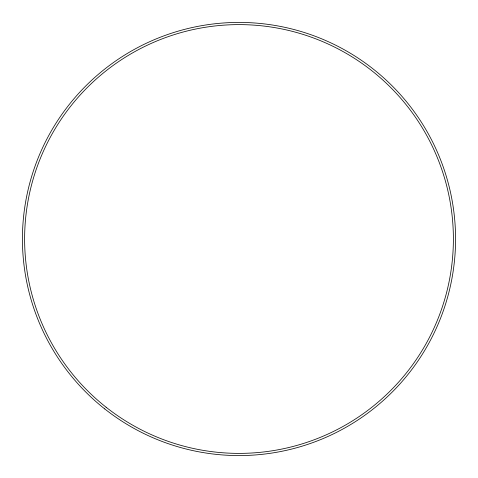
<?xml version="1.0" encoding="UTF-8"?>
<svg xmlns="http://www.w3.org/2000/svg" width="478" height="478" viewBox="0 0 478 478"><rect width="100%" height="100%" fill="white"/><g stroke="black" fill="none" stroke-linecap="round" stroke-linejoin="round"><path stroke-width="0.72" d="M104.724 408.917A216.57 216.57 0 0 0 453.293 270.327A216.57 216.57 0 0 0 158.983 37.75A216.57 216.57 0 0 0 104.724 408.917M106.074 407.202A214.389 214.389 0 0 0 451.13 270.016A214.389 214.389 0 0 0 159.795 39.782A214.389 214.389 0 0 0 106.074 407.202"/></g></svg>
